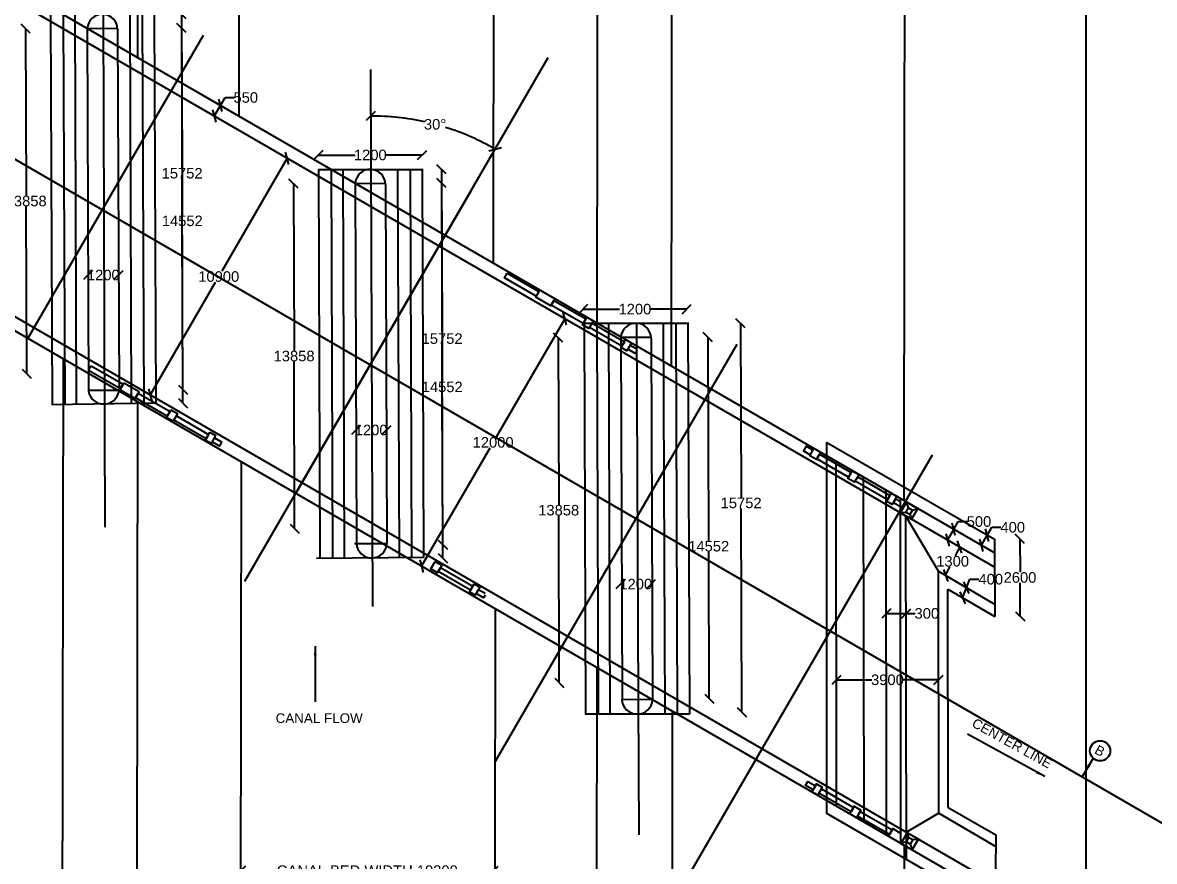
# Model space of a CAD drawing. Header units: millimetres. Extents: x 5124 to 3557214, y 2311 to 45955310.
# Drawn here: x 3534710 to 3546514, y 45933103 to 45941858 of the extents above; entities that cross this region are included whole.
import ezdxf

# ---------------------------------------------------------------- set-up
doc = ezdxf.new("R2010")
doc.units = ezdxf.units.MM
doc.header["$MEASUREMENT"] = 0
for name, color, linetype in [('DIMENSION', 7, 'Continuous'), ('DRAWING', 7, 'Continuous'), ('TEXT', 7, 'Continuous')]:
    doc.layers.add(name, color=color, linetype=linetype)
doc.styles.get("Standard").update_dxf_attribs({"font": 'arial.ttf', "height": 110})
doc.dimstyles.get("Standard").update_dxf_attribs({"dimtxt": 200, "dimasz": 110, "dimexe": 0.18, "dimexo": 0.0625, "dimgap": 0.09, "dimtad": 0, "dimtih": 1, "dimtoh": 1, "dimdec": 0, "dimzin": 0, "dimdsep": 46, "dimtxsty": 'Standard', "dimblk": 'OBLIQUE', "dimcen": 0.09, "dimse1": 1, "dimse2": 1, "dimadec": 0, "dimazin": 0, "dimtfac": 1, "dimtdec": 0, "dimtofl": 0, "dimtmove": 0, "dimatfit": 3, "dimfxl": 1, "dimtolj": 1, "dimtzin": 0, "dimarcsym": 0})

# ---------------------------------------------------------------- blocks, each defined once
blk = doc.blocks.new('_Oblique')
at = {"color": 0, "linetype": 'ByBlock', "lineweight": -2}
blk.add_line((-0.5, -0.5), (0.5, 0.5), dxfattribs=at)
blk = doc.blocks.new('*D116')
at = {"layer": 'Defpoints', "color": 0, "transparency": 16777216}
for p in [(3536986, 45933006), (3536986, 45933006), (3539623, 45921724)]:
    blk.add_point(p, dxfattribs=at)
at = {"layer": 'DIMENSION', "color": 0, "lineweight": -2, "transparency": 16777216}
for p, q in [((3536986, 45933006), (3537368, 45933006)), ((3539623, 45933006), (3539241, 45933006))]:
    blk.add_line(p, q, dxfattribs=at)
at = {"layer": 'DIMENSION', "color": 0, "lineweight": -2, "transparency": 16777216, "xscale": 95, "yscale": 95, "zscale": 95, "rotation": 180}
blk.add_blockref('_Oblique', (3536986, 45933006), dxfattribs=at)
at = {"layer": 'DIMENSION', "color": 0, "lineweight": -2, "transparency": 16777216, "xscale": 95, "yscale": 95, "zscale": 95}
blk.add_blockref('_Oblique', (3539623, 45933006), dxfattribs=at)
at = {"layer": 'DIMENSION', "color": 0, "transparency": 16777216, "insert": (3538305, 45933006), "char_height": 110, "attachment_point": 5}
blk.add_mtext('\\A1;CANAL BED WIDTH 10300', dxfattribs=at)
blk = doc.blocks.new('*D129')
at = {"layer": 'Defpoints', "color": 0, "transparency": 16777216}
for p in [(3536773, 45940994), (3536773, 45940994), (3536709, 45940883)]:
    blk.add_point(p, dxfattribs=at)
at = {"layer": 'DIMENSION', "color": 0, "lineweight": -2, "transparency": 16777216}
for p, q in [((3536773, 45940994), (3536821, 45941076)), ((3536821, 45941076), (3536916, 45941076)), ((3536709, 45940883), (3536773, 45940994))]:
    blk.add_line(p, q, dxfattribs=at)
at = {"layer": 'DIMENSION', "color": 0, "lineweight": -2, "transparency": 16777216, "xscale": 95, "yscale": 95, "zscale": 95}
for p, rotation in [((3536773, 45940994), 59.94293628948223), ((3536709, 45940883), 239.9429362894822)]:
    blk.add_blockref('_Oblique', p, dxfattribs=dict(at, rotation=rotation))
at = {"layer": 'DIMENSION', "color": 0, "transparency": 16777216, "insert": (3537037, 45941076), "char_height": 110, "attachment_point": 5}
blk.add_mtext('\\A1;550', dxfattribs=at)
blk = doc.blocks.new('*D130')
at = {"layer": 'Defpoints', "color": 0, "transparency": 16777216}
for p in [(3535383, 45941798), (3534752, 45938194), (3535395, 45938196)]:
    blk.add_point(p, dxfattribs=at)
at = {"layer": 'DIMENSION', "color": 0, "lineweight": -2, "transparency": 16777216}
for p, q in [((3534741, 45941796), (3534746, 45940051)), ((3534752, 45938194), (3534747, 45939939))]:
    blk.add_line(p, q, dxfattribs=at)
at = {"layer": 'DIMENSION', "color": 0, "lineweight": -2, "transparency": 16777216, "xscale": 95, "yscale": 95, "zscale": 95}
for p, rotation in [((3534741, 45941796), 90.18639286257299), ((3534752, 45938194), 270.186392862573)]:
    blk.add_blockref('_Oblique', p, dxfattribs=dict(at, rotation=rotation))
at = {"layer": 'DIMENSION', "color": 0, "transparency": 16777216, "insert": (3534747, 45939995), "char_height": 110, "attachment_point": 5}
blk.add_mtext('\\A1;13858', dxfattribs=at)
blk = doc.blocks.new('*D131')
at = {"layer": 'Defpoints', "color": 0, "transparency": 16777216}
for p in [(3535710, 45941799), (3536367, 45941802), (3535724, 45938026)]:
    blk.add_point(p, dxfattribs=at)
at = {"layer": 'DIMENSION', "color": 0, "lineweight": -2, "transparency": 16777216}
for p, q in [((3536367, 45941802), (3536375, 45939844)), ((3536382, 45938028), (3536375, 45939732))]:
    blk.add_line(p, q, dxfattribs=at)
at = {"layer": 'DIMENSION', "color": 0, "lineweight": -2, "transparency": 16777216, "xscale": 95, "yscale": 95, "zscale": 95}
for p, rotation in [((3536367, 45941802), 90.21816356839564), ((3536382, 45938028), 270.2181635683956)]:
    blk.add_blockref('_Oblique', p, dxfattribs=dict(at, rotation=rotation))
at = {"layer": 'DIMENSION', "color": 0, "transparency": 16777216, "insert": (3536375, 45939788), "char_height": 110, "attachment_point": 5}
blk.add_mtext('\\A1;14552', dxfattribs=at)
blk = doc.blocks.new('*D132')
at = {"layer": 'Defpoints', "color": 0, "transparency": 16777216}
for p in [(3536083, 45941944), (3536098, 45937885), (3536382, 45937886)]:
    blk.add_point(p, dxfattribs=at)
at = {"layer": 'DIMENSION', "color": 0, "lineweight": -2, "transparency": 16777216}
for p, q in [((3536367, 45941946), (3536373, 45940341)), ((3536382, 45937886), (3536373, 45940229))]:
    blk.add_line(p, q, dxfattribs=at)
at = {"layer": 'DIMENSION', "color": 0, "lineweight": -2, "transparency": 16777216, "xscale": 95, "yscale": 95, "zscale": 95}
for p, rotation in [((3536367, 45941946), 90.21816357016445), ((3536382, 45937886), 270.2181635701644)]:
    blk.add_blockref('_Oblique', p, dxfattribs=dict(at, rotation=rotation))
at = {"layer": 'DIMENSION', "color": 0, "transparency": 16777216, "insert": (3536373, 45940285), "char_height": 110, "attachment_point": 5}
blk.add_mtext('\\A1;15752', dxfattribs=at)
blk = doc.blocks.new('*D133')
at = {"layer": 'Defpoints', "color": 0, "transparency": 16777216}
for p in [(3537439, 45940460), (3536009, 45937989), (3536040, 45937971)]:
    blk.add_point(p, dxfattribs=at)
at = {"layer": 'DIMENSION', "color": 0, "lineweight": -2, "transparency": 16777216}
for p, q in [((3537470, 45940442), (3536788, 45939263)), ((3536040, 45937971), (3536722, 45939150))]:
    blk.add_line(p, q, dxfattribs=at)
at = {"layer": 'DIMENSION', "color": 0, "lineweight": -2, "transparency": 16777216, "xscale": 95, "yscale": 95, "zscale": 95}
for p, rotation in [((3537470, 45940442), 59.94293628881101), ((3536040, 45937971), 239.942936288811)]:
    blk.add_blockref('_Oblique', p, dxfattribs=dict(at, rotation=rotation))
at = {"layer": 'DIMENSION', "color": 0, "transparency": 16777216, "insert": (3536755, 45939207), "char_height": 110, "attachment_point": 5}
blk.add_mtext('\\A1;10900', dxfattribs=at)
blk = doc.blocks.new('*D134')
at = {"layer": 'Defpoints', "color": 0, "transparency": 16777216}
for p in [(3535392, 45939236), (3535710, 45939238), (3535710, 45939223)]:
    blk.add_point(p, dxfattribs=at)
at = {"layer": 'DIMENSION', "color": 0, "lineweight": -2, "transparency": 16777216}
for p, q in [((3535392, 45939223), (3535392, 45939223)), ((3535710, 45939223), (3535710, 45939223))]:
    blk.add_line(p, q, dxfattribs=at)
at = {"layer": 'DIMENSION', "color": 0, "lineweight": -2, "transparency": 16777216, "xscale": 95, "yscale": 95, "zscale": 95, "rotation": 180}
blk.add_blockref('_Oblique', (3535392, 45939223), dxfattribs=at)
at = {"layer": 'DIMENSION', "color": 0, "lineweight": -2, "transparency": 16777216, "xscale": 95, "yscale": 95, "zscale": 95}
blk.add_blockref('_Oblique', (3535710, 45939223), dxfattribs=at)
at = {"layer": 'DIMENSION', "color": 0, "transparency": 16777216, "insert": (3535551, 45939223), "char_height": 110, "attachment_point": 5}
blk.add_mtext('\\A1;1200', dxfattribs=at)
blk = doc.blocks.new('*D135')
at = {"layer": 'Defpoints', "color": 0, "transparency": 16777216}
for p in [(3538877, 45940476), (3537795, 45940326), (3538877, 45940326)]:
    blk.add_point(p, dxfattribs=at)
at = {"layer": 'DIMENSION', "color": 0, "lineweight": -2, "transparency": 16777216}
for p, q in [((3537795, 45940476), (3538177, 45940476)), ((3538877, 45940476), (3538495, 45940476))]:
    blk.add_line(p, q, dxfattribs=at)
at = {"layer": 'DIMENSION', "color": 0, "lineweight": -2, "transparency": 16777216, "xscale": 95, "yscale": 95, "zscale": 95, "rotation": 180}
blk.add_blockref('_Oblique', (3537795, 45940476), dxfattribs=at)
at = {"layer": 'DIMENSION', "color": 0, "lineweight": -2, "transparency": 16777216, "xscale": 95, "yscale": 95, "zscale": 95}
blk.add_blockref('_Oblique', (3538877, 45940476), dxfattribs=at)
at = {"layer": 'DIMENSION', "color": 0, "transparency": 16777216, "insert": (3538336, 45940476), "char_height": 110, "attachment_point": 5}
blk.add_mtext('\\A1;1200', dxfattribs=at)
blk = doc.blocks.new('*D136')
at = {"layer": 'Defpoints', "color": 0, "transparency": 16777216}
for p in [(3538178, 45940180), (3537547, 45936576), (3538189, 45936578)]:
    blk.add_point(p, dxfattribs=at)
at = {"layer": 'DIMENSION', "color": 0, "lineweight": -2, "transparency": 16777216}
for p, q in [((3537535, 45940177), (3537541, 45938433)), ((3537547, 45936576), (3537541, 45938320))]:
    blk.add_line(p, q, dxfattribs=at)
at = {"layer": 'DIMENSION', "color": 0, "lineweight": -2, "transparency": 16777216, "xscale": 95, "yscale": 95, "zscale": 95}
for p, rotation in [((3537535, 45940177), 90.18639286257299), ((3537547, 45936576), 270.186392862573)]:
    blk.add_blockref('_Oblique', p, dxfattribs=dict(at, rotation=rotation))
at = {"layer": 'DIMENSION', "color": 0, "transparency": 16777216, "insert": (3537541, 45938377), "char_height": 110, "attachment_point": 5}
blk.add_mtext('\\A1;13858', dxfattribs=at)
blk = doc.blocks.new('*D137')
at = {"layer": 'Defpoints', "color": 0, "transparency": 16777216}
for p in [(3538504, 45940181), (3539078, 45940183), (3538518, 45936407)]:
    blk.add_point(p, dxfattribs=at)
at = {"layer": 'DIMENSION', "color": 0, "lineweight": -2, "transparency": 16777216}
for p, q in [((3539078, 45940183), (3539086, 45938111)), ((3539093, 45936410), (3539087, 45937999))]:
    blk.add_line(p, q, dxfattribs=at)
at = {"layer": 'DIMENSION', "color": 0, "lineweight": -2, "transparency": 16777216, "xscale": 95, "yscale": 95, "zscale": 95}
for p, rotation in [((3539078, 45940183), 90.21816356839564), ((3539093, 45936410), 270.2181635683956)]:
    blk.add_blockref('_Oblique', p, dxfattribs=dict(at, rotation=rotation))
at = {"layer": 'DIMENSION', "color": 0, "transparency": 16777216, "insert": (3539086, 45938055), "char_height": 110, "attachment_point": 5}
blk.add_mtext('\\A1;14552', dxfattribs=at)
blk = doc.blocks.new('*D138')
at = {"layer": 'Defpoints', "color": 0, "transparency": 16777216}
for p in [(3538877, 45940326), (3538893, 45936267), (3539093, 45936268)]:
    blk.add_point(p, dxfattribs=at)
at = {"layer": 'DIMENSION', "color": 0, "lineweight": -2, "transparency": 16777216}
for p, q in [((3539078, 45940327), (3539084, 45938616)), ((3539093, 45936268), (3539085, 45938503))]:
    blk.add_line(p, q, dxfattribs=at)
at = {"layer": 'DIMENSION', "color": 0, "lineweight": -2, "transparency": 16777216, "xscale": 95, "yscale": 95, "zscale": 95}
for p, rotation in [((3539078, 45940327), 90.21816357016445), ((3539093, 45936268), 270.2181635701644)]:
    blk.add_blockref('_Oblique', p, dxfattribs=dict(at, rotation=rotation))
at = {"layer": 'DIMENSION', "color": 0, "transparency": 16777216, "insert": (3539085, 45938559), "char_height": 110, "attachment_point": 5}
blk.add_mtext('\\A1;15752', dxfattribs=at)
blk = doc.blocks.new('*D139')
at = {"layer": 'Defpoints', "color": 0, "transparency": 16777216}
for p in [(3538186, 45937618), (3538505, 45937619), (3538505, 45937605)]:
    blk.add_point(p, dxfattribs=at)
at = {"layer": 'DIMENSION', "color": 0, "lineweight": -2, "transparency": 16777216}
for p, q in [((3538186, 45937605), (3538186, 45937605)), ((3538505, 45937605), (3538504, 45937605))]:
    blk.add_line(p, q, dxfattribs=at)
at = {"layer": 'DIMENSION', "color": 0, "lineweight": -2, "transparency": 16777216, "xscale": 95, "yscale": 95, "zscale": 95, "rotation": 180}
blk.add_blockref('_Oblique', (3538186, 45937605), dxfattribs=at)
at = {"layer": 'DIMENSION', "color": 0, "lineweight": -2, "transparency": 16777216, "xscale": 95, "yscale": 95, "zscale": 95}
blk.add_blockref('_Oblique', (3538505, 45937605), dxfattribs=at)
at = {"layer": 'DIMENSION', "color": 0, "transparency": 16777216, "insert": (3538345, 45937605), "char_height": 110, "attachment_point": 5}
blk.add_mtext('\\A1;1200', dxfattribs=at)
blk = doc.blocks.new('*D140')
at = {"layer": 'Defpoints', "color": 0, "transparency": 16777216}
for p in [(3541637, 45938867), (3540555, 45938718), (3541637, 45938718)]:
    blk.add_point(p, dxfattribs=at)
at = {"layer": 'DIMENSION', "color": 0, "lineweight": -2, "transparency": 16777216}
for p, q in [((3540555, 45938867), (3540937, 45938867)), ((3541637, 45938867), (3541255, 45938867))]:
    blk.add_line(p, q, dxfattribs=at)
at = {"layer": 'DIMENSION', "color": 0, "lineweight": -2, "transparency": 16777216, "xscale": 95, "yscale": 95, "zscale": 95, "rotation": 180}
blk.add_blockref('_Oblique', (3540555, 45938867), dxfattribs=at)
at = {"layer": 'DIMENSION', "color": 0, "lineweight": -2, "transparency": 16777216, "xscale": 95, "yscale": 95, "zscale": 95}
blk.add_blockref('_Oblique', (3541637, 45938867), dxfattribs=at)
at = {"layer": 'DIMENSION', "color": 0, "transparency": 16777216, "insert": (3541096, 45938867), "char_height": 110, "attachment_point": 5}
blk.add_mtext('\\A1;1200', dxfattribs=at)
blk = doc.blocks.new('*D141')
at = {"layer": 'Defpoints', "color": 0, "transparency": 16777216}
for p in [(3540938, 45938571), (3540307, 45934967), (3540949, 45934969)]:
    blk.add_point(p, dxfattribs=at)
at = {"layer": 'DIMENSION', "color": 0, "lineweight": -2, "transparency": 16777216}
for p, q in [((3540295, 45938569), (3540301, 45936825)), ((3540307, 45934967), (3540301, 45936712))]:
    blk.add_line(p, q, dxfattribs=at)
at = {"layer": 'DIMENSION', "color": 0, "lineweight": -2, "transparency": 16777216, "xscale": 95, "yscale": 95, "zscale": 95}
for p, rotation in [((3540295, 45938569), 90.18639286257299), ((3540307, 45934967), 270.186392862573)]:
    blk.add_blockref('_Oblique', p, dxfattribs=dict(at, rotation=rotation))
at = {"layer": 'DIMENSION', "color": 0, "transparency": 16777216, "insert": (3540301, 45936768), "char_height": 110, "attachment_point": 5}
blk.add_mtext('\\A1;13858', dxfattribs=at)
blk = doc.blocks.new('*D142')
at = {"layer": 'Defpoints', "color": 0, "transparency": 16777216}
for p in [(3541264, 45938573), (3541857, 45938575), (3541278, 45934799)]:
    blk.add_point(p, dxfattribs=at)
at = {"layer": 'DIMENSION', "color": 0, "lineweight": -2, "transparency": 16777216}
for p, q in [((3541857, 45938575), (3541865, 45936449)), ((3541872, 45934801), (3541866, 45936336))]:
    blk.add_line(p, q, dxfattribs=at)
at = {"layer": 'DIMENSION', "color": 0, "lineweight": -2, "transparency": 16777216, "xscale": 95, "yscale": 95, "zscale": 95}
for p, rotation in [((3541857, 45938575), 90.21816356839564), ((3541872, 45934801), 270.2181635683956)]:
    blk.add_blockref('_Oblique', p, dxfattribs=dict(at, rotation=rotation))
at = {"layer": 'DIMENSION', "color": 0, "transparency": 16777216, "insert": (3541866, 45936392), "char_height": 110, "attachment_point": 5}
blk.add_mtext('\\A1;14552', dxfattribs=at)
blk = doc.blocks.new('*D143')
at = {"layer": 'Defpoints', "color": 0, "transparency": 16777216}
for p in [(3541637, 45938718), (3541653, 45934659), (3542212, 45934661)]:
    blk.add_point(p, dxfattribs=at)
at = {"layer": 'DIMENSION', "color": 0, "lineweight": -2, "transparency": 16777216}
for p, q in [((3542197, 45938720), (3542204, 45936900)), ((3542212, 45934661), (3542204, 45936787))]:
    blk.add_line(p, q, dxfattribs=at)
at = {"layer": 'DIMENSION', "color": 0, "lineweight": -2, "transparency": 16777216, "xscale": 95, "yscale": 95, "zscale": 95}
for p, rotation in [((3542197, 45938720), 90.21816357016445), ((3542212, 45934661), 270.2181635701644)]:
    blk.add_blockref('_Oblique', p, dxfattribs=dict(at, rotation=rotation))
at = {"layer": 'DIMENSION', "color": 0, "transparency": 16777216, "insert": (3542204, 45936844), "char_height": 110, "attachment_point": 5}
blk.add_mtext('\\A1;15752', dxfattribs=at)
blk = doc.blocks.new('*D144')
at = {"layer": 'Defpoints', "color": 0, "transparency": 16777216}
for p in [(3540946, 45936010), (3541265, 45936011), (3541265, 45935997)]:
    blk.add_point(p, dxfattribs=at)
at = {"layer": 'DIMENSION', "color": 0, "lineweight": -2, "transparency": 16777216}
for p, q in [((3540946, 45935997), (3540946, 45935997)), ((3541265, 45935997), (3541264, 45935997))]:
    blk.add_line(p, q, dxfattribs=at)
at = {"layer": 'DIMENSION', "color": 0, "lineweight": -2, "transparency": 16777216, "xscale": 95, "yscale": 95, "zscale": 95, "rotation": 180}
blk.add_blockref('_Oblique', (3540946, 45935997), dxfattribs=at)
at = {"layer": 'DIMENSION', "color": 0, "lineweight": -2, "transparency": 16777216, "xscale": 95, "yscale": 95, "zscale": 95}
blk.add_blockref('_Oblique', (3541265, 45935997), dxfattribs=at)
at = {"layer": 'DIMENSION', "color": 0, "transparency": 16777216, "insert": (3541105, 45935997), "char_height": 110, "attachment_point": 5}
blk.add_mtext('\\A1;1200', dxfattribs=at)
blk = doc.blocks.new('*D145')
at = {"layer": 'Defpoints', "color": 0, "transparency": 16777216}
for p in [(3543719, 45935691), (3543925, 45935691), (3543925, 45935691)]:
    blk.add_point(p, dxfattribs=at)
at = {"layer": 'DIMENSION', "color": 0, "lineweight": -2, "transparency": 16777216}
for p, q in [((3543719, 45935691), (3543925, 45935691)), ((3543925, 45935691), (3544020, 45935691))]:
    blk.add_line(p, q, dxfattribs=at)
at = {"layer": 'DIMENSION', "color": 0, "lineweight": -2, "transparency": 16777216, "xscale": 95, "yscale": 95, "zscale": 95, "rotation": 180}
blk.add_blockref('_Oblique', (3543719, 45935691), dxfattribs=at)
at = {"layer": 'DIMENSION', "color": 0, "lineweight": -2, "transparency": 16777216, "xscale": 95, "yscale": 95, "zscale": 95}
blk.add_blockref('_Oblique', (3543925, 45935691), dxfattribs=at)
at = {"layer": 'DIMENSION', "color": 0, "transparency": 16777216, "insert": (3544141, 45935691), "char_height": 110, "attachment_point": 5}
blk.add_mtext('\\A1;300', dxfattribs=at)
blk = doc.blocks.new('*D146')
at = {"layer": 'Defpoints', "color": 0, "transparency": 16777216}
for p in [(3544483, 45936384), (3544483, 45936384), (3544337, 45936087)]:
    blk.add_point(p, dxfattribs=at)
at = {"layer": 'DIMENSION', "color": 0, "lineweight": -2, "transparency": 16777216}
for p, q in [((3544483, 45936384), (3544438, 45936292)), ((3544337, 45936087), (3544382, 45936179))]:
    blk.add_line(p, q, dxfattribs=at)
at = {"layer": 'DIMENSION', "color": 0, "lineweight": -2, "transparency": 16777216, "xscale": 95, "yscale": 95, "zscale": 95}
for p, rotation in [((3544483, 45936384), 63.79028083090588), ((3544337, 45936087), 243.7902808309059)]:
    blk.add_blockref('_Oblique', p, dxfattribs=dict(at, rotation=rotation))
at = {"layer": 'DIMENSION', "color": 0, "transparency": 16777216, "insert": (3544410, 45936235), "char_height": 110, "attachment_point": 5}
blk.add_mtext('\\A1;1300', dxfattribs=at)
blk = doc.blocks.new('*D147')
at = {"layer": 'Defpoints', "color": 0, "transparency": 16777216}
for p in [(3544421, 45936568), (3544421, 45936568), (3544357, 45936457)]:
    blk.add_point(p, dxfattribs=at)
at = {"layer": 'DIMENSION', "color": 0, "lineweight": -2, "transparency": 16777216}
for p, q in [((3544421, 45936568), (3544469, 45936650)), ((3544469, 45936650), (3544564, 45936650)), ((3544357, 45936457), (3544421, 45936568))]:
    blk.add_line(p, q, dxfattribs=at)
at = {"layer": 'DIMENSION', "color": 0, "lineweight": -2, "transparency": 16777216, "xscale": 95, "yscale": 95, "zscale": 95}
for p, rotation in [((3544421, 45936568), 59.94293628948223), ((3544357, 45936457), 239.9429362894822)]:
    blk.add_blockref('_Oblique', p, dxfattribs=dict(at, rotation=rotation))
at = {"layer": 'DIMENSION', "color": 0, "transparency": 16777216, "insert": (3544685, 45936650), "char_height": 110, "attachment_point": 5}
blk.add_mtext('\\A1;500', dxfattribs=at)
blk = doc.blocks.new('*D148')
at = {"layer": 'Defpoints', "color": 0, "transparency": 16777216}
for p in [(3544771, 45936508), (3544771, 45936508), (3544709, 45936401)]:
    blk.add_point(p, dxfattribs=at)
at = {"layer": 'DIMENSION', "color": 0, "lineweight": -2, "transparency": 16777216}
for p, q in [((3544771, 45936508), (3544818, 45936590)), ((3544818, 45936590), (3544913, 45936590)), ((3544709, 45936401), (3544771, 45936508))]:
    blk.add_line(p, q, dxfattribs=at)
at = {"layer": 'DIMENSION', "color": 0, "lineweight": -2, "transparency": 16777216, "xscale": 95, "yscale": 95, "zscale": 95}
for p, rotation in [((3544709, 45936401), 239.9212338544808), ((3544771, 45936508), 59.92123385448087)]:
    blk.add_blockref('_Oblique', p, dxfattribs=dict(at, rotation=rotation))
at = {"layer": 'DIMENSION', "color": 0, "transparency": 16777216, "insert": (3545037, 45936590), "char_height": 110, "attachment_point": 5}
blk.add_mtext('\\A1;400', dxfattribs=at)
blk = doc.blocks.new('*D149')
at = {"layer": 'Defpoints', "color": 0, "transparency": 16777216}
for p in [(3544555, 45935960), (3544555, 45935960), (3544514, 45935854)]:
    blk.add_point(p, dxfattribs=at)
at = {"layer": 'DIMENSION', "color": 0, "lineweight": -2, "transparency": 16777216}
for p, q in [((3544555, 45935960), (3544589, 45936048)), ((3544589, 45936048), (3544684, 45936048)), ((3544514, 45935854), (3544555, 45935960))]:
    blk.add_line(p, q, dxfattribs=at)
at = {"layer": 'DIMENSION', "color": 0, "lineweight": -2, "transparency": 16777216, "xscale": 95, "yscale": 95, "zscale": 95}
for p, rotation in [((3544555, 45935960), 68.9201417507787), ((3544514, 45935854), 248.9201417507787)]:
    blk.add_blockref('_Oblique', p, dxfattribs=dict(at, rotation=rotation))
at = {"layer": 'DIMENSION', "color": 0, "transparency": 16777216, "insert": (3544808, 45936048), "char_height": 110, "attachment_point": 5}
blk.add_mtext('\\A1;400', dxfattribs=at)
blk = doc.blocks.new('*D150')
at = {"layer": 'Defpoints', "color": 0, "transparency": 16777216}
for p in [(3544845, 45936469), (3545111, 45936470), (3544849, 45935661)]:
    blk.add_point(p, dxfattribs=at)
at = {"layer": 'DIMENSION', "color": 0, "lineweight": -2, "transparency": 16777216}
for p, q in [((3545111, 45936470), (3545113, 45936122)), ((3545115, 45935662), (3545113, 45936010))]:
    blk.add_line(p, q, dxfattribs=at)
at = {"layer": 'DIMENSION', "color": 0, "lineweight": -2, "transparency": 16777216, "xscale": 95, "yscale": 95, "zscale": 95}
for p, rotation in [((3545111, 45936470), 90.24657291143743), ((3545115, 45935662), 270.2465729114374)]:
    blk.add_blockref('_Oblique', p, dxfattribs=dict(at, rotation=rotation))
at = {"layer": 'DIMENSION', "color": 0, "transparency": 16777216, "insert": (3545113, 45936066), "char_height": 110, "attachment_point": 5}
blk.add_mtext('\\A1;2600', dxfattribs=at)
blk = doc.blocks.new('*D151')
at = {"layer": 'Defpoints', "color": 0, "transparency": 16777216}
for p in [(3543197, 45934997), (3544263, 45934998), (3544263, 45934998)]:
    blk.add_point(p, dxfattribs=at)
at = {"layer": 'DIMENSION', "color": 0, "lineweight": -2, "transparency": 16777216}
for p, q in [((3543197, 45934997), (3543566, 45934998)), ((3544263, 45934998), (3543894, 45934998))]:
    blk.add_line(p, q, dxfattribs=at)
at = {"layer": 'DIMENSION', "color": 0, "lineweight": -2, "transparency": 16777216, "xscale": 95, "yscale": 95, "zscale": 95}
for p, rotation in [((3543197, 45934997), 180.0647232573758), ((3544263, 45934998), 0.06472325737579752)]:
    blk.add_blockref('_Oblique', p, dxfattribs=dict(at, rotation=rotation))
at = {"layer": 'DIMENSION', "color": 0, "transparency": 16777216, "insert": (3543730, 45934998), "char_height": 110, "attachment_point": 5}
blk.add_mtext('\\A1;3900', dxfattribs=at)
blk = doc.blocks.new('*D152')
at = {"layer": 'Defpoints', "color": 0, "transparency": 16777216}
for p in [(3540192, 45941493), (3538338, 45941370), (3539228, 45940728), (3537027, 45936029), (3538360, 45935763)]:
    blk.add_point(p, dxfattribs=at)
at = {"layer": 'DIMENSION', "color": 0, "lineweight": -2, "transparency": 16777216}
for start, end in [(77.5454, 90.2182), (59.9212, 72.5652)]:
    blk.add_arc((3538350, 45938312), 2571, start, end, dxfattribs=at)
at = {"layer": 'DIMENSION', "color": 0, "lineweight": -2, "transparency": 16777216, "xscale": 95, "yscale": 95, "zscale": 95}
for p, rotation in [((3538340, 45940883), 180.2181635701809), ((3539638, 45940537), 329.921233854828)]:
    blk.add_blockref('_Oblique', p, dxfattribs=dict(at, rotation=rotation))
at = {"layer": 'DIMENSION', "color": 0, "transparency": 16777216, "insert": (3539012, 45940796), "char_height": 110, "attachment_point": 5}
blk.add_mtext('\\A1;30°', dxfattribs=at)
blk = doc.blocks.new('*D153')
at = {"layer": 'Defpoints', "color": 0, "transparency": 16777216}
for p in [(3540386, 45938754), (3538870, 45936185), (3538892, 45936172)]:
    blk.add_point(p, dxfattribs=at)
at = {"layer": 'DIMENSION', "color": 0, "lineweight": -2, "transparency": 16777216}
for p, q in [((3540364, 45938767), (3539650, 45937532)), ((3538870, 45936185), (3539585, 45937420))]:
    blk.add_line(p, q, dxfattribs=at)
at = {"layer": 'DIMENSION', "color": 0, "lineweight": -2, "transparency": 16777216, "xscale": 95, "yscale": 95, "zscale": 95}
for p, rotation in [((3540364, 45938767), 59.94293628883787), ((3538870, 45936185), 239.9429362888379)]:
    blk.add_blockref('_Oblique', p, dxfattribs=dict(at, rotation=rotation))
at = {"layer": 'DIMENSION', "color": 0, "transparency": 16777216, "insert": (3539617, 45937476), "char_height": 110, "attachment_point": 5}
blk.add_mtext('\\A1;12000', dxfattribs=at)

msp = doc.modelspace()

# ---------------------------------------------------------------- linework, layer by layer
at = {"layer": 'DIMENSION'}
msp.add_circle((3545948.3, 45934257.1), 105.8, dxfattribs=at)
at = {"layer": 'DRAWING'}
for points in [[(3530608.5, 45946027), (3538266.6, 45946027), (3538266.6, 45946248.8), (3538802.3, 45945803.6), (3538802.3, 45946028.4), (3545800.1, 45946028.4), (3545800.1, 45930302.8), (3535761.5, 45930302.8), (3535761.5, 45930077.4), (3535256.6, 45930532.7), (3535256.6, 45930297.7), (3530634.8, 45930297.7), (3530634.8, 45937720.3), (3530876.7, 45937720.3), (3530448.3, 45937849.4), (3530626.7, 45937849.4), (3530626.7, 45946027)], [(3535913.8, 45946027), (3535907.5, 45941494.6)], [(3536973, 45946027), (3536965.9, 45940882.1)], [(3539625.5, 45946028.4), (3539616.4, 45939348.3)], [(3540708, 45946028.4), (3540698, 45938722.4)], [(3541484.4, 45946028.4), (3541473.8, 45938273.5)], [(3543913.1, 45946028.4), (3543900.6, 45936869.2)], [(3544845.8, 45936322.2), (3531781.5, 45943882.3)], [(3544846.5, 45936173.3), (3531782, 45943733.5)], [(3532049.2, 45941927), (3545018.5, 45934415.4)], [(3532049.2, 45941927), (3547948, 45932718.6)], [(3535001.2, 45941944.6), (3535016.7, 45937867.2)], [(3535132.8, 45941942.9), (3535148.4, 45937869.4)], [(3535253.7, 45941944.6), (3535269.2, 45937871.4)], [(3535548.1, 45941944.5), (3535568.5, 45936591.4)], [(3535826.6, 45941944.5), (3535842.1, 45937881)], [(3535956.6, 45941944.4), (3535972.1, 45937862.1)], [(3536083, 45941944.4), (3536098.5, 45937885.2)], [(3535383.4, 45941797.9), (3535700.7, 45941799.1)], [(3535383.4, 45941797.9), (3535395.7, 45938007.1)], [(3535700.7, 45941787.9), (3535715.1, 45938010.8)], [(3534763, 45938561.8), (3536595.9, 45941726.4)], [(3537027.4, 45936028.7), (3540192.1, 45941492.9)], [(3538338.3, 45941369.6), (3538359.7, 45935763.5)], [(3544850.1, 45932873), (3531785.7, 45940433.1)], [(3544850.7, 45932724.2), (3531786.2, 45940284.3)], [(3537795.3, 45940326.3), (3537810.8, 45936266.7)], [(3537795.3, 45940326.3), (3538886.6, 45940326.1)], [(3537927, 45940324.5), (3537942.5, 45936267.8)], [(3538047.9, 45940326.2), (3538063.3, 45936268.8)], [(3538620.8, 45940326.1), (3538636.2, 45936273.7)], [(3538750.7, 45940326.1), (3538766.2, 45936274.8)], [(3538877.2, 45940326.1), (3538892.6, 45936275.9)], [(3538177.5, 45940179.6), (3538494.8, 45940180.8)], [(3538177.5, 45940179.6), (3538191.8, 45936421.2)], [(3538494.9, 45940169.5), (3538509.2, 45936422.4)], [(3537557.8, 45936944.5), (3539390.1, 45940108.1)], [(3540261.7, 45938976.3), (3540218.5, 45938901.7), (3540061, 45938992.9), (3540103.6, 45939066.4)], [(3540566.4, 45938719.9), (3540581.9, 45934641)], [(3540566.4, 45938719.9), (3541657.6, 45938719.7)], [(3540698.1, 45938718.2), (3540713.6, 45934640.8)], [(3540819, 45938719.9), (3540834.5, 45934640.7)], [(3541113.4, 45938719.8), (3541128.3, 45934791)], [(3541391.8, 45938719.8), (3541407.4, 45934639.9)], [(3541521.8, 45938719.7), (3541537.3, 45934641.6)], [(3541648.3, 45938719.7), (3541663.8, 45934639.6)], [(3539640.3, 45934149.2), (3542161.2, 45938501.7)], [(3540948.6, 45938573.2), (3541265.9, 45938574.4)], [(3540948.6, 45938573.2), (3540963, 45934791.7)], [(3541046.5, 45938492.6), (3541114.4, 45938453.3)], [(3541265.9, 45938563.2), (3541280.3, 45934790.3)], [(3541114.5, 45938430.4), (3541098.6, 45938403), (3541020.7, 45938448.1)], [(3535123.5, 45930297.7), (3535134.6, 45938346.7)], [(3535395.6, 45938020.3), (3535715, 45938021.5)], [(3535925, 45938009.1), (3535881.8, 45937934.5), (3535724.3, 45938025.7), (3535766.8, 45938099.2)], [(3535766.8, 45938099.2), (3535925, 45938009.1)], [(3536098.5, 45937885.2), (3535012.4, 45937867.2)], [(3535900, 45930302.8), (3535910.4, 45937897.8)], [(3536777.7, 45937463.3), (3536761.8, 45937435.8), (3536683.9, 45937480.9)], [(3536709.7, 45937525.4), (3536777.6, 45937486.1)], [(3536777.7, 45937463.3), (3536787.6, 45937480.3), (3536777.6, 45937486.1)], [(3542952.3, 45937394.6), (3542881.4, 45937435.7), (3542853.3, 45937387.2), (3542924.2, 45937346.1)], [(3543031.7, 45937372), (3542988.5, 45937297.4), (3542919.2, 45937337.5), (3542962.4, 45937412.1)], [(3543098, 45933738.5), (3543097.6, 45937476.8), (3544845.2, 45936464.7)], [(3541680.9, 45932993.1), (3544201.8, 45937345.6)], [(3536982.4, 45930302.8), (3536992, 45937271.9)], [(3543198, 45933680.6), (3543194, 45937278.1)], [(3543485.8, 45933514), (3543481.8, 45937111.5)], [(3543721.2, 45933377.8), (3543717.2, 45936975.3)], [(3543867, 45936802.4), (3543791.9, 45936845.9), (3543816.4, 45936888.3), (3543867, 45936859)], [(3543871, 45933291.2), (3543866.9, 45936888.7)], [(3543950.6, 45936792.7), (3543927.9, 45936853.3)], [(3543923.5, 45936745.9), (3543863.5, 45936742.1)], [(3543927.7, 45933122.3), (3543923.7, 45936707.3)], [(3544261.9, 45936131.1), (3543923.7, 45936707.3)], [(3543962.9, 45936723.1), (3543982.1, 45936673.5)], [(3543989.9, 45936769.9), (3544046.5, 45936784.7)], [(3544845.2, 45936468.7), (3544848.7, 45935660.7)], [(3538169.6, 45936421.1), (3538509.2, 45936422.4)], [(3538892.6, 45936275.9), (3537774.8, 45936266.3)], [(3544264.8, 45933608), (3544261.9, 45936131.1)], [(3544261.9, 45936131.1), (3544848.1, 45935788.1)], [(3539533.9, 45935880.4), (3539518, 45935853), (3539440.1, 45935898.1)], [(3539465.9, 45935942.6), (3539533.8, 45935903.3)], [(3544362.5, 45933667.2), (3544359.9, 45935943.2)], [(3544359.9, 45935943.2), (3544848.7, 45935660.7)], [(3539635, 45930302.8), (3539642.4, 45935738.1)], [(3540694.2, 45930302.8), (3540700.8, 45935125.7)], [(3541280.3, 45934790.3), (3540960.2, 45934791.7)], [(3541128.4, 45934789.7), (3541136.3, 45933380.5)], [(3541663.8, 45934639.6), (3540577.9, 45934641)], [(3541483.6, 45930302.8), (3541489.6, 45934669.2)], [(3544362.5, 45933667.2), (3544860.3, 45933378.9), (3544853.1, 45932586.3), (3543098, 45933602.9), (3543098, 45933738.5)], [(3544264.8, 45933608), (3543927.4, 45933407)], [(3544264.8, 45933608), (3544859.2, 45933257.2)], [(3543871, 45933291.1), (3543739.9, 45933367.1), (3543784.9, 45933444.7), (3543870.1, 45933395.4)], [(3543954.7, 45933352.7), (3543935.4, 45933402.4)], [(3543927.6, 45933306), (3543871, 45933291.1)], [(3543967, 45933283.2), (3543989.6, 45933222.5)], [(3543994, 45933329.9), (3544054, 45933333.7)], [(3543902.7, 45930302.8), (3543906.7, 45933270.4)]]:
    msp.add_lwpolyline(points, dxfattribs=at)
for points in [[(3539762.3, 45939242.2), (3540094.1, 45939050), (3540066.1, 45939001.5), (3539734.2, 45939193.7)], [(3540251.6, 45938958.8), (3540583.4, 45938766.6), (3540555.4, 45938718.1), (3540223.5, 45938910.3)], [(3540593.7, 45938784.3), (3540662.9, 45938744.1), (3540617.1, 45938665), (3540547.8, 45938705.1)], [(3540650.2, 45938722.1), (3540986.4, 45938527.4), (3540960.3, 45938482.4), (3540624.1, 45938677.2)], [(3540999.2, 45938549.6), (3541059.3, 45938514.8), (3541011.2, 45938431.6), (3540951, 45938466.4)], [(3535425.5, 45938275), (3535757.4, 45938082.8), (3535729.3, 45938034.4), (3535397.4, 45938226.6)], [(3535914.8, 45937991.6), (3536246.7, 45937799.4), (3536218.6, 45937751), (3535886.8, 45937943.2)], [(3536256.9, 45937817.1), (3536326.2, 45937777), (3536280.3, 45937697.9), (3536211.1, 45937738)], [(3536313.4, 45937755), (3536649.6, 45937560.3), (3536623.5, 45937515.3), (3536287.4, 45937710)], [(3536662.4, 45937582.4), (3536722.6, 45937547.6), (3536674.4, 45937464.4), (3536614.3, 45937499.3)], [(3543021.5, 45937354.5), (3543353.4, 45937162.3), (3543325.3, 45937113.8), (3542993.5, 45937306)], [(3543363.6, 45937179.9), (3543432.9, 45937139.8), (3543387, 45937060.7), (3543317.8, 45937100.8)], [(3543420.1, 45937117.8), (3543756.3, 45936923.1), (3543730.2, 45936878.1), (3543394.1, 45937072.8)], [(3543769.1, 45936945.3), (3543829.3, 45936910.4), (3543781.1, 45936827.3), (3543721, 45936862.1)], [(3544046.5, 45936784.7), (3543928, 45936853.4), (3543863.5, 45936742.1), (3543982.1, 45936673.5)], [(3543950.6, 45936792.7), (3543989.9, 45936769.9), (3543962.9, 45936723.1), (3543923.5, 45936745.9)], [(3539013.1, 45936234.3), (3539082.3, 45936194.2), (3539036.5, 45936115.1), (3538967.2, 45936155.2)], [(3539069.6, 45936172.2), (3539405.8, 45935977.5), (3539379.7, 45935932.5), (3539043.5, 45936127.2)], [(3539418.6, 45935999.6), (3539478.7, 45935964.8), (3539430.6, 45935881.6), (3539370.4, 45935916.4)], [(3542955.1, 45933850.7), (3542876.4, 45933896.3), (3542901, 45933938.7), (3542979.7, 45933893.1)], [(3543002.5, 45933793.8), (3542942.3, 45933828.6), (3542990.5, 45933911.7), (3543050.6, 45933876.9)], [(3543351.5, 45933621.2), (3543015.3, 45933815.9), (3543041.4, 45933860.9), (3543377.5, 45933666.2)], [(3543408, 45933559.1), (3543338.7, 45933599.2), (3543384.6, 45933678.3), (3543453.8, 45933638.2)], [(3543750.1, 45933384.6), (3543418.2, 45933576.8), (3543446.3, 45933625.2), (3543778.1, 45933433)], [(3543871, 45933291.1), (3543989.6, 45933222.5), (3544054, 45933333.7), (3543935.4, 45933402.4)], [(3543967, 45933283.2), (3543927.6, 45933306), (3543954.7, 45933352.7), (3543994, 45933329.9)]]:
    msp.add_lwpolyline(points, close=True, dxfattribs=at)
for centre, radius, start, end in [((3535541.8, 45941785.7), 158.9, 0.78597, 175.58989), ((3538336, 45940167.3), 158.9, 0.78597, 175.58989), ((3541107, 45938561), 158.9, 0.78597, 175.58989), ((3535555, 45938038.7), 162.4, 191.20339, 350.1282), ((3538350.5, 45936429.1), 158.8, 182.85322, 357.58311), ((3541120.3, 45934800.6), 160.4, 183.19693, 356.30864)]:
    msp.add_arc(centre, radius, start, end, dxfattribs=at)

# ---------------------------------------------------------------- texts
at = {"layer": 'TEXT'}
msp.add_text('CANAL FLOW', height=100, dxfattribs=at).set_placement((3537348.6, 45934547.9))
for s, rotation, p in [('CENTER LINE', 331.07155, (3544601.3, 45934516)), ('B', 331.08377, (3545881, 45934235.8))]:
    msp.add_text(s, height=100, rotation=rotation, dxfattribs=at).set_placement(p)

# ---------------------------------------------------------------- dimensions: what is measured, and where the dimension line sits
at = {"layer": 'DIMENSION'}
for base, p1, p2, angle, text, picture, middle in [((3536382.3, 45937886.3), (3536083, 45941944.4), (3536098.5, 45937885.2), 270.21816, '15752', '*D132', (3536373.2, 45940285)), ((3536367.4, 45941801.7), (3535724.3, 45938025.7), (3535709.9, 45941799.2), 90.21816, '14552', '*D131', (3536375.1, 45939788)), ((3539093.3, 45936267.7), (3538877.2, 45940326.1), (3538892.7, 45936266.9), 270.21816, '15752', '*D138', (3539084.5, 45938559.3)), ((3539078.4, 45940183), (3538518.4, 45936407.4), (3538504.1, 45940180.8), 90.21816, '14552', '*D137', (3539086.5, 45938054.9)), ((3542212.5, 45934660.8), (3541637.3, 45938717.9), (3541652.7, 45934658.7), 270.21816, '15752', '*D143', (3542204.1, 45936843.6)), ((3541857.2, 45938574.9), (3541278.5, 45934799.2), (3541264.1, 45938572.6), 90.21816, '14552', '*D142', (3541865.5, 45936392.4))]:
    dim = msp.add_linear_dim(base=base, p1=p1, p2=p2, angle=angle, text=text, dimstyle='Standard', override={"dimasz": 95, "dimarcsym": 1}, dxfattribs=at)
    dim.commit()
    dim.dimension.update_dxf_attribs({"geometry": picture, "text_midpoint": middle, "dimtype": 161})
for p1, p2, distance, text, picture, middle in [((3535383.4, 45941797.9), (3535395.1, 45938196), -642.6, '13858', '*D130', (3534746.6, 45939994.9)), ((3536708.6, 45940882.6), (3536772.9, 45940993.8), 0, '550', '*D129', (3537037, 45941076)), ((3537439.2, 45940459.8), (3536009.4, 45937989), 35.5, '10900', '*D133', (3536755, 45939206.6)), ((3538177.5, 45940179.6), (3538189.3, 45936577.6), -642.6, '13858', '*D136', (3537540.8, 45938376.5)), ((3540386.4, 45938754.3), (3538892.3, 45936172.2), -25.5, '12000', '*D153', (3539617.3, 45937476)), ((3540937.6, 45938571.4), (3540949.3, 45934969.5), -642.6, '13858', '*D141', (3540300.8, 45936768.3)), ((3544357, 45936456.6), (3544421.3, 45936567.8), 0, '500', '*D147', (3544685.3, 45936650.1)), ((3544708.9, 45936401.4), (3544770.6, 45936507.9), 0, '400', '*D148', (3545036.8, 45936590.1)), ((3544848.7, 45935660.7), (3544845.2, 45936468.7), -266.1, '2600', '*D150', (3545113, 45936065.8)), ((3544337.1, 45936087.1), (3544483.1, 45936383.6), 0, '1300', '*D146', (3544410.1, 45936235.4)), ((3544514.3, 45935853.9), (3544555, 45935959.6), 0, '400', '*D149', (3544807.8, 45936048.2)), ((3543196.5, 45934997.3), (3544263.2, 45934998.5), 0, '3900', '*D151', (3543729.9, 45934997.9))]:
    dim = msp.add_aligned_dim(p1=p1, p2=p2, distance=distance, text=text, dimstyle='Standard', override={"dimasz": 95, "dimarcsym": 1}, dxfattribs=at)
    dim.commit()
    dim.dimension.update_dxf_attribs({"geometry": picture, "text_midpoint": middle})
dim = msp.add_angular_dim_2l(base=(3539228.4, 45940728.3), line1=((3537027.4, 45936028.7), (3540192.1, 45941492.9)), line2=((3538338.3, 45941369.6), (3538359.7, 45935763.5)), dimstyle='Standard', override={"dimasz": 95, "dimarcsym": 1}, dxfattribs=at)
dim.commit()
dim.dimension.update_dxf_attribs({"geometry": '*D152', "text_midpoint": (3539012.3, 45940796.2)})
for base, p1, p2, text, picture, middle in [((3538877.2, 45940475.6), (3537795.3, 45940326.3), (3538877.2, 45940326.1), '1200', '*D135', (3538336.3, 45940475.6)), ((3535710.4, 45939223), (3535391.7, 45939236.4), (3535710.4, 45939237.7), '1200', '*D134', (3535551.1, 45939223)), ((3541637.3, 45938867.4), (3540555.4, 45938718.1), (3541637.3, 45938717.9), '1200', '*D140', (3541096.3, 45938867.4)), ((3538504.6, 45937604.7), (3538185.9, 45937618.1), (3538504.6, 45937619.3), '1200', '*D139', (3538345.2, 45937604.7)), ((3541264.6, 45935996.5), (3540945.9, 45936009.9), (3541264.6, 45936011.1), '1200', '*D144', (3541105.3, 45935996.5)), ((3543924.8, 45935691), (3543718.6, 45935690.7), (3543924.8, 45935691), '300', '*D145', (3544141.2, 45935691))]:
    dim = msp.add_linear_dim(base=base, p1=p1, p2=p2, text=text, dimstyle='Standard', override={"dimasz": 95, "dimarcsym": 1}, dxfattribs=at)
    dim.commit()
    dim.dimension.update_dxf_attribs({"geometry": picture, "text_midpoint": middle})
dim = msp.add_linear_dim(base=(3536986.1, 45933006.1), p1=(3539623.3, 45921723.8), p2=(3536986.1, 45933006.1), angle=180, text='CANAL BED WIDTH 10300', dimstyle='Standard', override={"dimasz": 95, "dimarcsym": 1}, dxfattribs=at)
dim.commit()
dim.dimension.update_dxf_attribs({"geometry": '*D116', "text_midpoint": (3538304.7, 45933006.1)})

# ---------------------------------------------------------------- leaders
for points in [[(3537761.5, 45935348.1), (3537761.5, 45934768.1)], [(3545372.2, 45933988.4), (3544564.4, 45934431.7)], [(3545871.6, 45934173.3), (3545762.3, 45933984.6)]]:
    msp.add_leader(points, dimstyle='Standard', override={"dimasz": 95, "dimgap": 0.09, "dimtad": 0, "dimarcsym": 1}, dxfattribs=at)

doc.saveas('drawing.dxf')
